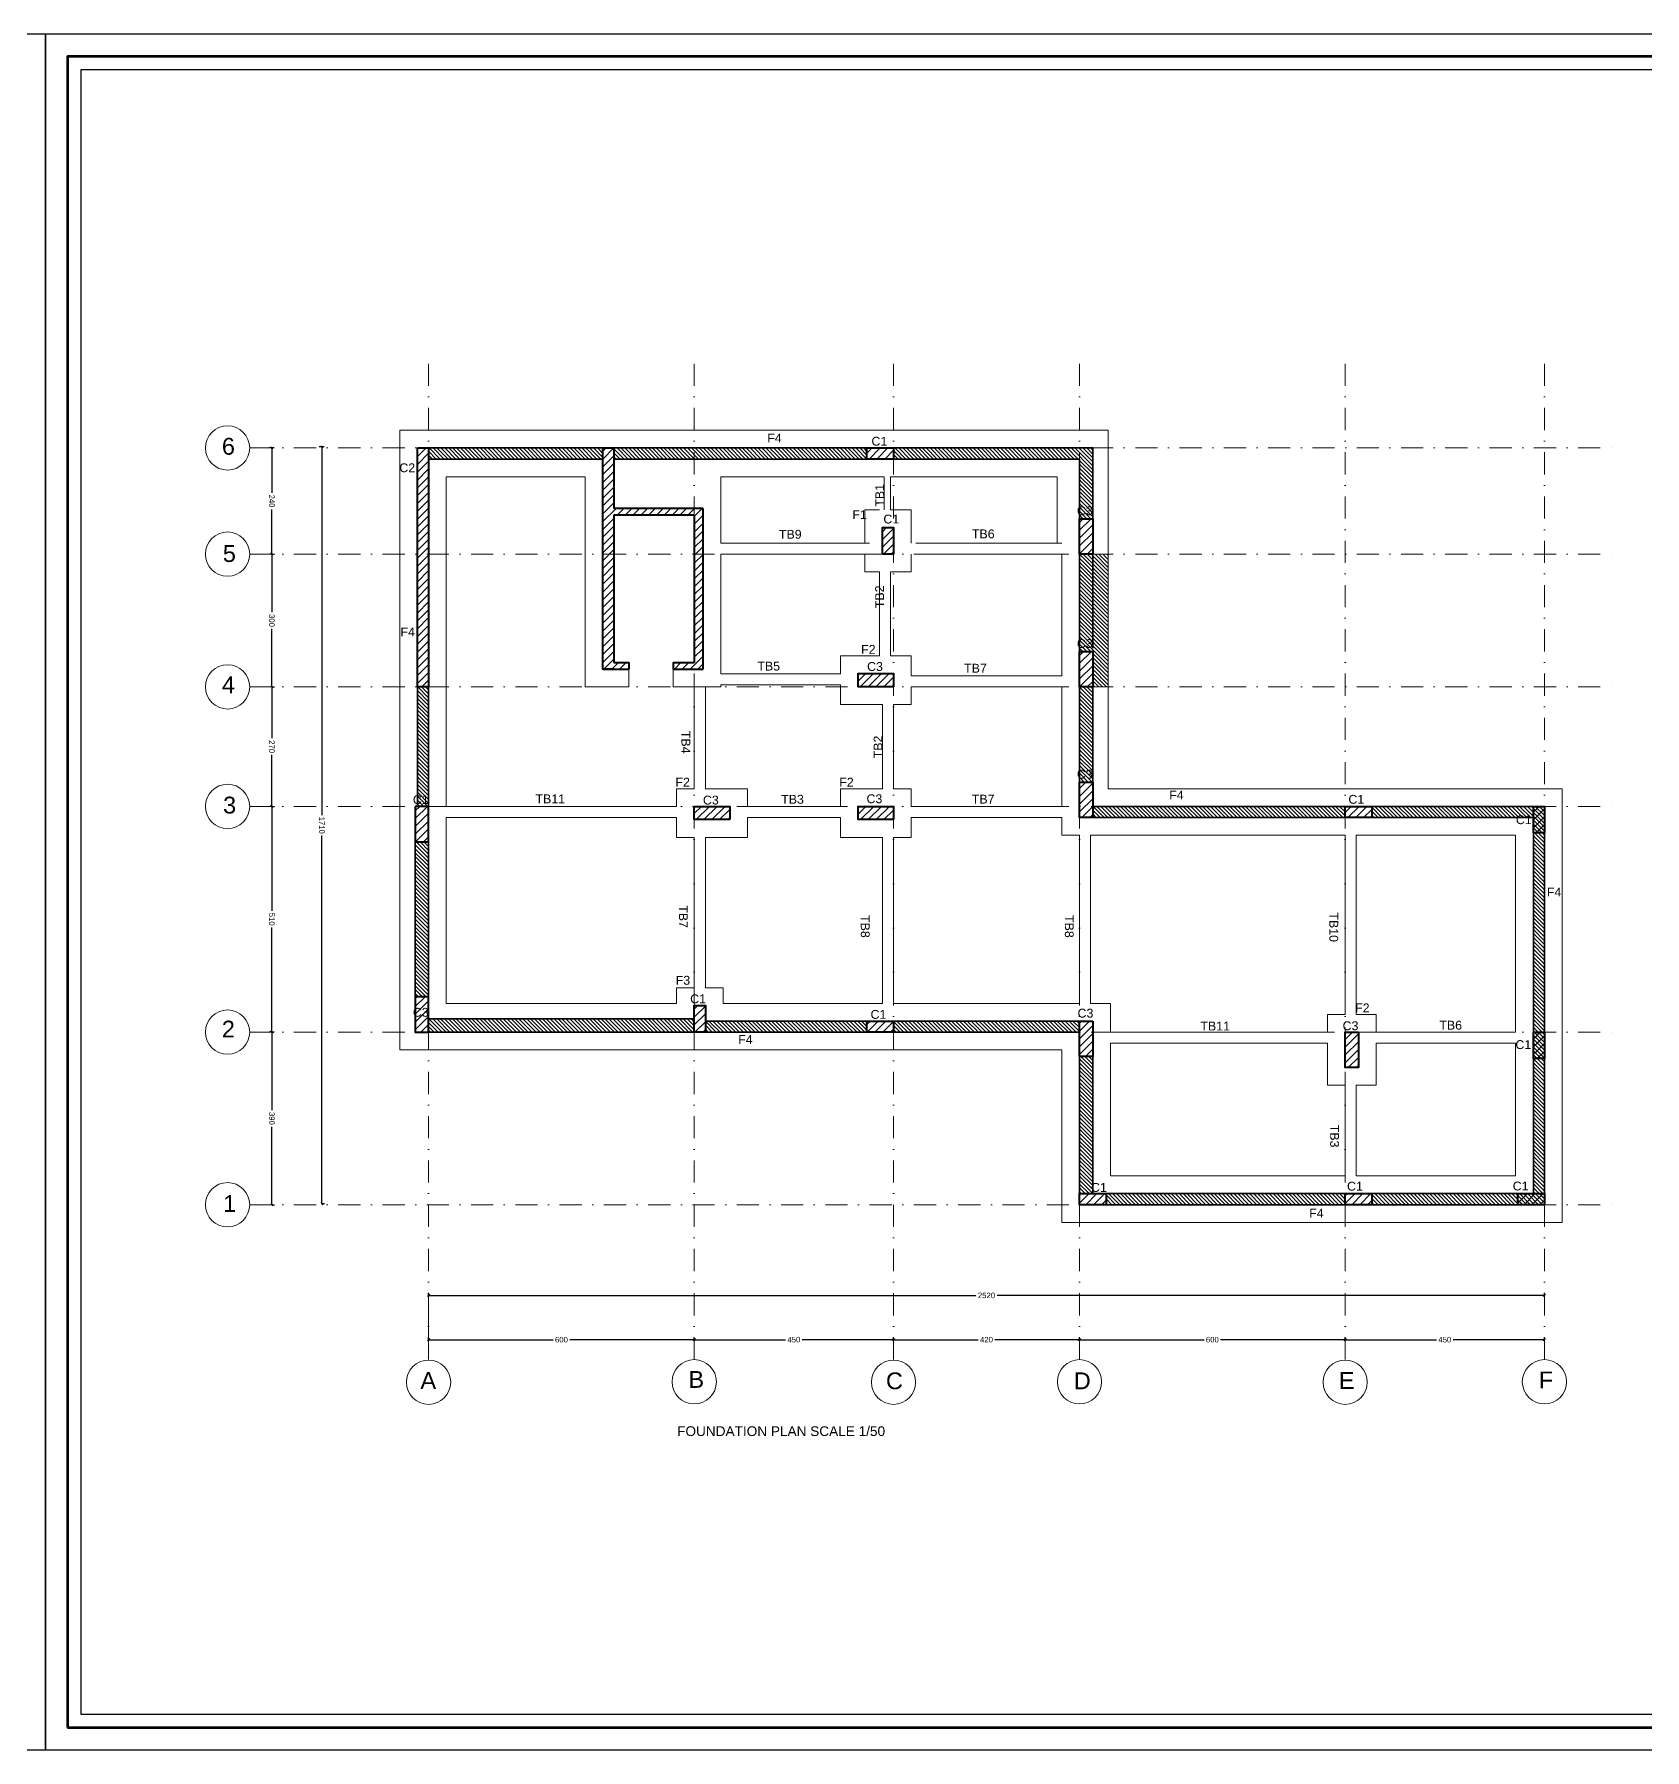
# Model space of a CAD drawing. Header units: inches. Extents: x -580639 to 179052, y 0 to 152898.
# Drawn here: x -470888 to -434520, y 113030 to 151788 of the extents above; entities that cross this region are included whole.
import ezdxf

# ---------------------------------------------------------------- set-up
doc = ezdxf.new("R2010")
doc.units = ezdxf.units.IN
doc.header["$LTSCALE"] = 500
doc.header["$MEASUREMENT"] = 0
doc.linetypes.add('DASHDOTX2', pattern=[2, 1, -0.5, 0, -0.5])
for name, color, linetype, lineweight in [('A-0.2', 61, 'Continuous', 20), ('A-0.25', 42, 'Continuous', 25), ('A-ANNO-TEXS', 211, 'Continuous', 18), ('A-htch', 252, 'Continuous', 20), ('A-wall', 52, 'Continuous', 35), ('col', 4, 'Continuous', 40), ('DIM', 8, 'Continuous', 18), ('ground floor', 8, 'Continuous', 20)]:
    doc.layers.add(name, color=color, linetype=linetype, lineweight=lineweight)
doc.styles.add('100', font='arial.ttf', dxfattribs={"height": 200})
doc.styles.add('50', font='arial.ttf', dxfattribs={"height": 125})
doc.dimstyles.new('DIM', dxfattribs={"dimscale": 50, "dimtxt": 125, "dimasz": 1, "dimexe": 1.2, "dimexo": 1, "dimgap": 1, "dimtad": 0, "dimtoh": 1, "dimdec": 0, "dimlfac": 0.1, "dimrnd": 1, "dimdsep": 46, "dimtxsty": '50', "dimblk": 'OBLIQUE', "dimcen": 0.09, "dimclrt": 8, "dimadec": 0, "dimazin": 0, "dimtfac": 1, "dimtdec": 0, "dimtix": 1, "dimtofl": 0, "dimtmove": 2, "dimatfit": 2, "dimfxl": 1, "dimfxlon": 1, "dimtzin": 0, "dimarcsym": 0})
pattern_1 = [(45, (0, -6281.16), (-88.388348, 88.388348), [])]

# ---------------------------------------------------------------- blocks, each defined once
blk = doc.blocks.new('_Oblique')
at = {"color": 0, "linetype": 'ByBlock', "lineweight": -2}
blk.add_line((-0.5, -0.5), (0.5, 0.5), dxfattribs=at)
blk = doc.blocks.new('*D1068')
at = {"layer": 'Defpoints', "color": 0, "transparency": 16777216}
for p in [(-465525, 129244), (-464574, 129244), (-465525, 125344)]:
    blk.add_point(p, dxfattribs=at)
at = {"layer": 'ground floor', "color": 0, "lineweight": -2, "transparency": 16777216}
for p, q in [((-465475, 129244), (-465585, 129244)), ((-465525, 129244), (-465525, 127482)), ((-465525, 125344), (-465525, 127106)), ((-465525, 125344), (-465465, 125344))]:
    blk.add_line(p, q, dxfattribs=at)
at = {"layer": 'ground floor', "color": 0, "lineweight": -2, "transparency": 16777216, "xscale": 50, "yscale": 50, "zscale": 50}
for p, rotation in [((-465525, 129244), 90), ((-465525, 125344), 270)]:
    blk.add_blockref('_Oblique', p, dxfattribs=dict(at, rotation=rotation))
at = {"layer": 'ground floor', "color": 8, "transparency": 16777216, "insert": (-465525, 127294), "char_height": 125, "attachment_point": 5, "rotation": 270, "style": '50'}
blk.add_mtext('390', dxfattribs=at)
blk = doc.blocks.new('*D1069')
at = {"layer": 'Defpoints', "color": 0, "transparency": 16777216}
for p in [(-465525, 134344), (-465525, 134344), (-465525, 129244)]:
    blk.add_point(p, dxfattribs=at)
at = {"layer": 'ground floor', "color": 0, "lineweight": -2, "transparency": 16777216}
for p, q in [((-465525, 134344), (-465465, 134344)), ((-465525, 134344), (-465525, 131982)), ((-465525, 129244), (-465525, 131606)), ((-465525, 129244), (-465585, 129244))]:
    blk.add_line(p, q, dxfattribs=at)
at = {"layer": 'ground floor', "color": 0, "lineweight": -2, "transparency": 16777216, "xscale": 50, "yscale": 50, "zscale": 50}
for p, rotation in [((-465525, 134344), 90), ((-465525, 129244), 270)]:
    blk.add_blockref('_Oblique', p, dxfattribs=dict(at, rotation=rotation))
at = {"layer": 'ground floor', "color": 8, "transparency": 16777216, "insert": (-465525, 131794), "char_height": 125, "attachment_point": 5, "rotation": 270, "style": '50'}
blk.add_mtext('510', dxfattribs=at)
blk = doc.blocks.new('*D1070')
at = {"layer": 'Defpoints', "color": 0, "transparency": 16777216}
for p in [(-465525, 137044), (-465525, 137044), (-465525, 134344)]:
    blk.add_point(p, dxfattribs=at)
at = {"layer": 'ground floor', "color": 0, "lineweight": -2, "transparency": 16777216}
for p, q in [((-465525, 137044), (-465465, 137044)), ((-465525, 137044), (-465525, 135883)), ((-465525, 134344), (-465525, 135505)), ((-465525, 134344), (-465465, 134344))]:
    blk.add_line(p, q, dxfattribs=at)
at = {"layer": 'ground floor', "color": 0, "lineweight": -2, "transparency": 16777216, "xscale": 50, "yscale": 50, "zscale": 50}
for p, rotation in [((-465525, 137044), 90), ((-465525, 134344), 270)]:
    blk.add_blockref('_Oblique', p, dxfattribs=dict(at, rotation=rotation))
at = {"layer": 'ground floor', "color": 8, "transparency": 16777216, "insert": (-465525, 135694), "char_height": 125, "attachment_point": 5, "rotation": 270, "style": '50'}
blk.add_mtext('270', dxfattribs=at)
blk = doc.blocks.new('*D1071')
at = {"layer": 'Defpoints', "color": 0, "transparency": 16777216}
for p in [(-465525, 140044), (-465525, 140044), (-465525, 137044)]:
    blk.add_point(p, dxfattribs=at)
at = {"layer": 'ground floor', "color": 0, "lineweight": -2, "transparency": 16777216}
for p, q in [((-465525, 140044), (-465465, 140044)), ((-465525, 140044), (-465525, 138732)), ((-465525, 137044), (-465525, 138356)), ((-465525, 137044), (-465465, 137044))]:
    blk.add_line(p, q, dxfattribs=at)
at = {"layer": 'ground floor', "color": 0, "lineweight": -2, "transparency": 16777216, "xscale": 50, "yscale": 50, "zscale": 50}
for p, rotation in [((-465525, 140044), 90), ((-465525, 137044), 270)]:
    blk.add_blockref('_Oblique', p, dxfattribs=dict(at, rotation=rotation))
at = {"layer": 'ground floor', "color": 8, "transparency": 16777216, "insert": (-465525, 138544), "char_height": 125, "attachment_point": 5, "rotation": 270, "style": '50'}
blk.add_mtext('300', dxfattribs=at)
blk = doc.blocks.new('*D1072')
at = {"layer": 'Defpoints', "color": 0, "transparency": 16777216}
for p in [(-465525, 142442), (-464582, 142442), (-465525, 140044)]:
    blk.add_point(p, dxfattribs=at)
at = {"layer": 'ground floor', "color": 0, "lineweight": -2, "transparency": 16777216}
for p, q in [((-465475, 142442), (-465585, 142442)), ((-465525, 142442), (-465525, 141432)), ((-465525, 140044), (-465525, 141054)), ((-465525, 140044), (-465465, 140044))]:
    blk.add_line(p, q, dxfattribs=at)
at = {"layer": 'ground floor', "color": 0, "lineweight": -2, "transparency": 16777216, "xscale": 50, "yscale": 50, "zscale": 50}
for p, rotation in [((-465525, 142442), 90), ((-465525, 140044), 270)]:
    blk.add_blockref('_Oblique', p, dxfattribs=dict(at, rotation=rotation))
at = {"layer": 'ground floor', "color": 8, "transparency": 16777216, "insert": (-465525, 141243), "char_height": 125, "attachment_point": 5, "rotation": 270, "style": '50'}
blk.add_mtext('240', dxfattribs=at)
blk = doc.blocks.new('*D1073')
at = {"layer": 'Defpoints', "color": 0, "transparency": 16777216}
for p in [(-464395, 142467), (-463888, 142467), (-464395, 125369)]:
    blk.add_point(p, dxfattribs=at)
at = {"layer": 'ground floor', "color": 0, "lineweight": -2, "transparency": 16777216}
for p, q in [((-464345, 142467), (-464455, 142467)), ((-464395, 142467), (-464395, 134148)), ((-464395, 125369), (-464395, 133687)), ((-464395, 125369), (-464335, 125369))]:
    blk.add_line(p, q, dxfattribs=at)
at = {"layer": 'ground floor', "color": 0, "lineweight": -2, "transparency": 16777216, "xscale": 50, "yscale": 50, "zscale": 50}
for p, rotation in [((-464395, 142467), 90), ((-464395, 125369), 270)]:
    blk.add_blockref('_Oblique', p, dxfattribs=dict(at, rotation=rotation))
at = {"layer": 'ground floor', "color": 8, "transparency": 16777216, "insert": (-464395, 133918), "char_height": 125, "attachment_point": 5, "rotation": 270, "style": '50'}
blk.add_mtext('1710', dxfattribs=at)
blk = doc.blocks.new('*D1077')
at = {"layer": 'Defpoints', "color": 0, "transparency": 16777216}
for p in [(-461984, 122294), (-455984, 122294), (-455984, 122294)]:
    blk.add_point(p, dxfattribs=at)
at = {"layer": 'DIM', "color": 0, "lineweight": -2, "transparency": 16777216}
for p, q in [((-461984, 122294), (-461984, 122354)), ((-461984, 122294), (-459172, 122294)), ((-455984, 122294), (-458796, 122294)), ((-455984, 122294), (-455984, 122354))]:
    blk.add_line(p, q, dxfattribs=at)
at = {"layer": 'DIM', "color": 0, "lineweight": -2, "transparency": 16777216, "xscale": 50, "yscale": 50, "zscale": 50, "rotation": 180}
blk.add_blockref('_Oblique', (-461984, 122294), dxfattribs=at)
at = {"layer": 'DIM', "color": 0, "lineweight": -2, "transparency": 16777216, "xscale": 50, "yscale": 50, "zscale": 50}
blk.add_blockref('_Oblique', (-455984, 122294), dxfattribs=at)
at = {"layer": 'DIM', "color": 8, "transparency": 16777216, "insert": (-458984, 122294), "char_height": 125, "attachment_point": 5, "style": '50'}
blk.add_mtext('600', dxfattribs=at)
blk = doc.blocks.new('*D1078')
at = {"layer": 'Defpoints', "color": 0, "transparency": 16777216}
for p in [(-455984, 122294), (-451484, 122294), (-451484, 122294)]:
    blk.add_point(p, dxfattribs=at)
at = {"layer": 'DIM', "color": 0, "lineweight": -2, "transparency": 16777216}
for p, q in [((-455984, 122294), (-455984, 122354)), ((-455984, 122294), (-453924, 122294)), ((-451484, 122294), (-453544, 122294)), ((-451484, 122294), (-451484, 122354))]:
    blk.add_line(p, q, dxfattribs=at)
at = {"layer": 'DIM', "color": 0, "lineweight": -2, "transparency": 16777216, "xscale": 50, "yscale": 50, "zscale": 50, "rotation": 180}
blk.add_blockref('_Oblique', (-455984, 122294), dxfattribs=at)
at = {"layer": 'DIM', "color": 0, "lineweight": -2, "transparency": 16777216, "xscale": 50, "yscale": 50, "zscale": 50}
blk.add_blockref('_Oblique', (-451484, 122294), dxfattribs=at)
at = {"layer": 'DIM', "color": 8, "transparency": 16777216, "insert": (-453734, 122294), "char_height": 125, "attachment_point": 5, "style": '50'}
blk.add_mtext('450', dxfattribs=at)
blk = doc.blocks.new('*D1079')
at = {"layer": 'Defpoints', "color": 0, "transparency": 16777216}
for p in [(-451484, 122294), (-447284, 122294), (-447284, 122294)]:
    blk.add_point(p, dxfattribs=at)
at = {"layer": 'DIM', "color": 0, "lineweight": -2, "transparency": 16777216}
for p, q in [((-451484, 122294), (-451484, 122354)), ((-451484, 122294), (-449574, 122294)), ((-447284, 122294), (-449194, 122294)), ((-447284, 122294), (-447284, 122354))]:
    blk.add_line(p, q, dxfattribs=at)
at = {"layer": 'DIM', "color": 0, "lineweight": -2, "transparency": 16777216, "xscale": 50, "yscale": 50, "zscale": 50, "rotation": 180}
blk.add_blockref('_Oblique', (-451484, 122294), dxfattribs=at)
at = {"layer": 'DIM', "color": 0, "lineweight": -2, "transparency": 16777216, "xscale": 50, "yscale": 50, "zscale": 50}
blk.add_blockref('_Oblique', (-447284, 122294), dxfattribs=at)
at = {"layer": 'DIM', "color": 8, "transparency": 16777216, "insert": (-449384, 122294), "char_height": 125, "attachment_point": 5, "style": '50'}
blk.add_mtext('420', dxfattribs=at)
blk = doc.blocks.new('*D1080')
at = {"layer": 'Defpoints', "color": 0, "transparency": 16777216}
for p in [(-447284, 122294), (-441284, 122294), (-441284, 122294)]:
    blk.add_point(p, dxfattribs=at)
at = {"layer": 'DIM', "color": 0, "lineweight": -2, "transparency": 16777216}
for p, q in [((-447284, 122294), (-447284, 122354)), ((-447284, 122294), (-444472, 122294)), ((-441284, 122294), (-444096, 122294)), ((-441284, 122294), (-441284, 122354))]:
    blk.add_line(p, q, dxfattribs=at)
at = {"layer": 'DIM', "color": 0, "lineweight": -2, "transparency": 16777216, "xscale": 50, "yscale": 50, "zscale": 50, "rotation": 180}
blk.add_blockref('_Oblique', (-447284, 122294), dxfattribs=at)
at = {"layer": 'DIM', "color": 0, "lineweight": -2, "transparency": 16777216, "xscale": 50, "yscale": 50, "zscale": 50}
blk.add_blockref('_Oblique', (-441284, 122294), dxfattribs=at)
at = {"layer": 'DIM', "color": 8, "transparency": 16777216, "insert": (-444284, 122294), "char_height": 125, "attachment_point": 5, "style": '50'}
blk.add_mtext('600', dxfattribs=at)
blk = doc.blocks.new('*D1081')
at = {"layer": 'Defpoints', "color": 0, "transparency": 16777216}
for p in [(-441284, 122294), (-436784, 122294), (-436784, 122294)]:
    blk.add_point(p, dxfattribs=at)
at = {"layer": 'DIM', "color": 0, "lineweight": -2, "transparency": 16777216}
for p, q in [((-441284, 122294), (-441284, 122354)), ((-441284, 122294), (-439224, 122294)), ((-436784, 122294), (-438844, 122294)), ((-436784, 122294), (-436784, 122354))]:
    blk.add_line(p, q, dxfattribs=at)
at = {"layer": 'DIM', "color": 0, "lineweight": -2, "transparency": 16777216, "xscale": 50, "yscale": 50, "zscale": 50, "rotation": 180}
blk.add_blockref('_Oblique', (-441284, 122294), dxfattribs=at)
at = {"layer": 'DIM', "color": 0, "lineweight": -2, "transparency": 16777216, "xscale": 50, "yscale": 50, "zscale": 50}
blk.add_blockref('_Oblique', (-436784, 122294), dxfattribs=at)
at = {"layer": 'DIM', "color": 8, "transparency": 16777216, "insert": (-439034, 122294), "char_height": 125, "attachment_point": 5, "style": '50'}
blk.add_mtext('450', dxfattribs=at)
blk = doc.blocks.new('*D1082')
at = {"layer": 'Defpoints', "color": 0, "transparency": 16777216}
for p in [(-461984, 123294), (-436784, 123294), (-436784, 123294)]:
    blk.add_point(p, dxfattribs=at)
at = {"layer": 'DIM', "color": 0, "lineweight": -2, "transparency": 16777216}
for p, q in [((-461984, 123294), (-461984, 123354)), ((-461984, 123294), (-449622, 123294)), ((-436784, 123294), (-449147, 123294)), ((-436784, 123294), (-436784, 123354))]:
    blk.add_line(p, q, dxfattribs=at)
at = {"layer": 'DIM', "color": 0, "lineweight": -2, "transparency": 16777216, "xscale": 50, "yscale": 50, "zscale": 50, "rotation": 180}
blk.add_blockref('_Oblique', (-461984, 123294), dxfattribs=at)
at = {"layer": 'DIM', "color": 0, "lineweight": -2, "transparency": 16777216, "xscale": 50, "yscale": 50, "zscale": 50}
blk.add_blockref('_Oblique', (-436784, 123294), dxfattribs=at)
at = {"layer": 'DIM', "color": 8, "transparency": 16777216, "insert": (-449384, 123294), "char_height": 125, "attachment_point": 5, "style": '50'}
blk.add_mtext('2520', dxfattribs=at)

msp = doc.modelspace()

# ---------------------------------------------------------------- hatches: boundary and pattern name
at = {"layer": 'A-htch'}
h = msp.add_hatch(dxfattribs=at)
h.set_pattern_fill('ANSI31', color=256, scale=500, angle=90)
h.set_pattern_definition([(135, (0, -6281.16), (-44.194174, -44.194174), [])])
h.paths.add_polyline_path([(-458047.027, 142441.757), (-461984.105, 142441.757), (-461984.105, 142191.757), (-458047.027, 142191.757)])
h.paths.add_polyline_path([(-455984.105, 142441.757), (-457797.027, 142441.757), (-457797.027, 142191.757), (-455984.105, 142191.757)])
h.paths.add_polyline_path([(-452084.105, 142441.757), (-455984.105, 142441.757), (-455984.105, 142191.757), (-452084.105, 142191.757)])
h.paths.add_polyline_path([(-447284.105, 142441.753), (-451484.105, 142441.757), (-451484.105, 142191.757), (-447284.105, 142191.753)])
h.paths.add_polyline_path([(-446984.105, 142441.753), (-447284.105, 142441.753), (-447284.105, 142191.753), (-447284.104, 142191.753), (-447284.105, 140843.757), (-446984.105, 140843.757)])
h.paths.add_polyline_path([(-447284.105, 140043.757), (-447284.105, 137843.757), (-446984.105, 137843.757), (-446984.105, 137043.757), (-446634.105, 137043.757), (-446634.105, 140043.757)])
h.paths.add_polyline_path([(-446984.105, 137043.757), (-447284.105, 137043.757), (-447284.105, 134893.757), (-446984.105, 134893.757)])
h.paths.add_polyline_path([(-461984.105, 137043.757), (-462234.105, 137043.757), (-462234.105, 134343.757), (-461984.105, 134343.757)])
h.paths.add_polyline_path([(-461984.105, 133543.757), (-462284.105, 133543.757), (-462284.105, 130043.757), (-461984.105, 130043.757)])
h.paths.add_polyline_path([(-455984.105, 129543.757), (-461984.105, 129543.757), (-461984.105, 129243.757), (-455984.105, 129243.757)])
h.paths.add_polyline_path([(-452084.105, 129493.757), (-455734.105, 129493.757), (-455734.105, 129243.757), (-452084.105, 129243.757)])
h.paths.add_polyline_path([(-447284.105, 129493.757), (-451484.105, 129493.757), (-451484.105, 129243.757), (-447284.105, 129243.757)])
h.paths.add_polyline_path([(-446984.105, 128693.757), (-447284.105, 128693.757), (-447284.105, 125593.757), (-446984.105, 125593.757)])
h.paths.add_polyline_path([(-441284.105, 134343.757), (-446984.105, 134343.757), (-446984.105, 134093.757), (-441284.105, 134093.757)])
h.paths.add_polyline_path([(-441284.105, 125593.757), (-446684.105, 125593.757), (-446684.105, 125343.757), (-441284.105, 125343.757)])
h.paths.add_polyline_path([(-447380.667, 140809.289), (-446923.504, 140809.289), (-446923.504, 141221.431), (-447380.667, 141221.431)], flags=9)
h.paths.add_polyline_path([(-447380.667, 137809.289), (-446923.504, 137809.289), (-446923.504, 138221.431), (-447380.667, 138221.431)], flags=9)
h.paths.add_polyline_path([(-447380.667, 134859.289), (-446923.504, 134859.289), (-446923.504, 135271.431), (-447380.667, 135271.431)], flags=9)
h.paths.add_polyline_path([(-462338.513, 134283.101), (-461881.351, 134283.101), (-461881.351, 134695.243), (-462338.513, 134695.243)], flags=9)
h.paths.add_polyline_path([(-441094.404, 129581.234), (-440668.347, 129581.234), (-440668.347, 129993.376), (-441094.404, 129993.376)], flags=24)
h.paths.add_polyline_path([(-436800.977, 132198.625), (-436374.92, 132198.625), (-436374.92, 132610.767), (-436800.977, 132610.767)], flags=9)
h.paths.add_polyline_path([(-437426.769, 133830.321), (-436969.606, 133830.321), (-436969.606, 134242.462), (-437426.769, 134242.462)], flags=24)
h.paths.add_polyline_path([(-441379.097, 129174.251), (-440921.935, 129174.251), (-440921.935, 129586.393), (-441379.097, 129586.393)], flags=9)
h.paths.add_polyline_path([(-439194.007, 129189.903), (-438581.592, 129189.903), (-438581.592, 129602.045), (-439194.007, 129602.045)], flags=9)
h.paths.add_polyline_path([(-441240.404, 125548.826), (-440783.241, 125548.826), (-440783.241, 125960.968), (-441240.404, 125960.968)], flags=25)
h.paths.add_polyline_path([(-437498.988, 125553.374), (-437041.826, 125553.374), (-437041.826, 125965.516), (-437498.988, 125965.516)], flags=24)
h.paths.add_polyline_path([(-437438.552, 128748.519), (-436981.39, 128748.519), (-436981.39, 129160.661), (-437438.552, 129160.661)], flags=24)
h.paths.add_polyline_path([(-441284.105, 125593.757), (-437034.105, 125593.757), (-437034.105, 134093.757), (-441284.105, 134093.757)], flags=0)
h.paths.add_polyline_path([(-436784.105, 125343.757), (-436784.105, 129243.757), (-437034.105, 129243.757), (-437034.105, 125593.757), (-440684.105, 125593.757), (-440684.105, 125343.757)])
h.paths.add_polyline_path([(-436784.105, 129243.757), (-436784.105, 134343.757), (-440684.105, 134343.757), (-440684.105, 134093.757), (-437034.105, 134093.757), (-437034.105, 129243.757)])
at = {"layer": 'DIM', "transparency": 33554503}
h = msp.add_hatch(dxfattribs=at)
h.set_pattern_fill('ANSI31', color=256, scale=1000)
h.set_pattern_definition(pattern_1)
h.paths.add_polyline_path([(-461984.105, 140043.757), (-462234.105, 140043.757), (-462234.105, 137043.757), (-461984.105, 137043.757)])
h.paths.add_polyline_path([(-461984.105, 142441.757), (-462234.105, 142441.757), (-462234.105, 140043.757), (-461984.105, 140043.757)])
h.paths.add_polyline_path([(-461984.105, 134343.757), (-462284.105, 134343.757), (-462284.105, 133543.757), (-461984.105, 133543.757)])
h.paths.add_polyline_path([(-457797.027, 140043.757), (-458047.027, 140043.757), (-458047.027, 137441.757), (-457797.027, 137441.757), (-457459.576, 137441.757), (-457459.576, 137591.757), (-457797.027, 137591.757)])
h.paths.add_polyline_path([(-457797.027, 142441.757), (-458047.027, 142441.757), (-458047.027, 140043.757), (-457797.027, 140043.757), (-457797.027, 140926.514), (-455984.105, 140926.514), (-455984.105, 141076.514), (-457797.027, 141076.514)])
h.paths.add_polyline_path([(-455784.105, 141076.514), (-455984.105, 141076.514), (-455984.105, 140926.514), (-455984.105, 140043.757), (-455784.105, 140043.757)])
h.paths.add_polyline_path([(-455784.105, 140043.757), (-455984.105, 140043.757), (-455984.105, 137441.757), (-455784.105, 137441.757)])
h.paths.add_polyline_path([(-455984.105, 137591.757), (-456459.576, 137591.757), (-456459.576, 137441.757), (-455984.105, 137441.757)])
h.paths.add_polyline_path([(-455184.105, 134343.757), (-455984.105, 134343.757), (-455984.105, 134043.757), (-455184.105, 134043.757)])
h.paths.add_polyline_path([(-451484.105, 134343.757), (-452284.105, 134343.757), (-452284.105, 134043.757), (-451484.105, 134043.757)])
h.paths.add_polyline_path([(-451484.105, 137343.757), (-452284.105, 137343.757), (-452284.105, 137043.757), (-451484.105, 137043.757)])
h.paths.add_polyline_path([(-451484.105, 140643.757), (-451734.105, 140643.757), (-451734.105, 140043.757), (-451484.105, 140043.757)])
h.paths.add_polyline_path([(-451484.105, 142441.757), (-452084.105, 142441.757), (-452084.105, 142191.757), (-451484.105, 142191.757)])
h = msp.add_hatch(dxfattribs=at)
h.set_pattern_fill('ANSI31', color=256, scale=1000)
h.set_pattern_definition(pattern_1)
h.paths.add_polyline_path([(-446984.105, 140843.757), (-447284.105, 140843.757), (-447284.105, 140043.757), (-446984.105, 140043.757)])
h.paths.add_polyline_path([(-446984.105, 137843.757), (-447284.105, 137843.757), (-447284.105, 137043.757), (-446984.105, 137043.757)])
h.paths.add_polyline_path([(-446984.105, 134343.757), (-447284.105, 134343.757), (-447284.105, 134093.757), (-446984.105, 134093.757)])
h.paths.add_polyline_path([(-446984.105, 134893.757), (-447284.105, 134893.757), (-447284.105, 134343.757), (-446984.105, 134343.757)])
h.paths.add_polyline_path([(-440684.105, 134343.757), (-441284.105, 134343.757), (-441284.105, 134093.757), (-440684.105, 134093.757)])
h.paths.add_polyline_path([(-461984.105, 130043.757), (-462284.105, 130043.757), (-462284.105, 129243.757), (-461984.105, 129243.757)])
h.paths.add_polyline_path([(-455734.105, 129843.757), (-455984.105, 129843.757), (-455984.105, 129243.757), (-455734.105, 129243.757)])
h.paths.add_polyline_path([(-451484.105, 129493.757), (-452084.105, 129493.757), (-452084.105, 129243.757), (-451484.105, 129243.757)])
h.paths.add_polyline_path([(-462377.271, 129478.017), (-461920.108, 129478.017), (-461920.108, 129890.159), (-462377.271, 129890.159)], flags=9)
h = msp.add_hatch(dxfattribs=at)
h.set_pattern_fill('ANSI31', color=256, scale=1000)
h.set_pattern_definition(pattern_1)
h.paths.add_polyline_path([(-446984.105, 129493.757), (-447284.105, 129493.757), (-447284.105, 129243.757), (-446984.105, 129243.757)])
h.paths.add_polyline_path([(-446984.105, 129243.757), (-447284.105, 129243.757), (-447284.105, 128693.757), (-446984.105, 128693.757)])
h.paths.add_polyline_path([(-446684.105, 125593.757), (-447284.105, 125593.757), (-447284.105, 125343.757), (-446684.105, 125343.757)])
h.paths.add_polyline_path([(-440684.105, 125593.757), (-441284.105, 125593.757), (-441284.105, 125343.757), (-440684.105, 125343.757)])
h.paths.add_polyline_path([(-436784.105, 125593.757), (-437384.105, 125593.757), (-437384.105, 125343.757), (-436784.105, 125343.757)])
h.paths.add_polyline_path([(-436784.105, 129243.757), (-437034.105, 129243.757), (-437034.105, 128643.757), (-436784.105, 128643.757)])
h.paths.add_polyline_path([(-440984.105, 129243.757), (-441284.105, 129243.757), (-441284.105, 128443.757), (-440984.105, 128443.757)])
h.paths.add_polyline_path([(-436784.105, 134343.757), (-437034.105, 134343.757), (-437034.105, 133743.757), (-436784.105, 133743.757)])

# ---------------------------------------------------------------- linework, layer by layer
for points in [[(-525638.711, 113030.352), (-470638.494, 113030.352), (-470638.494, 151788.469), (-525638.711, 151788.469)], [(-470638.494, 113030.352), (-415638.276, 113030.352), (-415638.276, 151788.469), (-470638.494, 151788.469)]]:
    msp.add_lwpolyline(points, close=True)
at = {"layer": 'A-0.2'}
for p, q in [((-462634.105, 140043.757), (-462634.105, 142841.757)), ((-452030.299, 140293.757), (-455384.105, 140293.757)), ((-452030.299, 140043.757), (-455384.105, 140043.757)), ((-447684.105, 140293.757), (-450980.299, 140293.757)), ((-447684.105, 140043.757), (-450980.299, 140043.757)), ((-457459.576, 137441.757), (-457459.576, 137041.757)), ((-456459.576, 137441.757), (-456459.576, 137041.757)), ((-452684.105, 137341.56), (-455384.105, 137341.56)), ((-447684.105, 137293.757), (-451084.105, 137293.757)), ((-456459.576, 137041.757), (-455984.105, 137041.757)), ((-456459.576, 137041.757), (-455984.105, 137041.757)), ((-455984.105, 134743.757), (-455984.105, 137041.757)), ((-455734.105, 134743.757), (-455734.105, 137041.757)), ((-452684.105, 137091.56), (-455384.105, 137091.56)), ((-447684.105, 137043.757), (-451084.105, 137043.757)), ((-447684.105, 137043.757), (-447684.105, 134343.757)), ((-451734.105, 134743.757), (-451734.105, 136643.757)), ((-451484.105, 134743.757), (-451484.105, 136643.757)), ((-456384.105, 134343.757), (-461584.105, 134343.757)), ((-452684.105, 134343.757), (-454784.105, 134343.757)), ((-447684.105, 134343.757), (-451084.105, 134343.757)), ((-456384.105, 134093.757), (-461584.105, 134093.757)), ((-452684.105, 134093.757), (-454784.105, 134093.757)), ((-447684.105, 134093.757), (-451084.105, 134093.757)), ((-447684.105, 134093.757), (-447684.105, 133693.757)), ((-455984.105, 130243.757), (-455984.105, 133643.757)), ((-455734.105, 130243.757), (-455734.105, 133643.757)), ((-451734.105, 129893.757), (-451734.105, 133643.757)), ((-451484.105, 129893.757), (-451484.105, 133643.757)), ((-447284.105, 133693.757), (-447684.105, 133693.757)), ((-447284.105, 133693.757), (-447284.105, 129893.757)), ((-447034.105, 133693.757), (-447034.105, 129893.757)), ((-441284.105, 133693.757), (-447034.105, 133693.757)), ((-441284.105, 129643.757), (-441284.105, 133693.757)), ((-446584.105, 129243.757), (-441684.105, 129243.757)), ((-437434.105, 129243.757), (-440584.105, 129243.757)), ((-446584.105, 128993.757), (-441684.105, 128993.757)), ((-437434.105, 128993.757), (-440584.105, 128993.757)), ((-441284.105, 125993.757), (-441284.105, 128043.757)), ((-441034.105, 125993.757), (-441034.105, 128043.757))]:
    msp.add_line(p, q, dxfattribs=at)
for points in [[(-462634.105, 142841.757), (-446634.105, 142841.757), (-446634.105, 134743.757), (-436384.105, 134743.757), (-436384.105, 125993.757)], [(-458447.027, 141791.757), (-461584.105, 141791.757)], [(-461584.105, 141791.757), (-461584.105, 134343.757)], [(-457459.576, 137041.757), (-458447.027, 137041.757), (-458447.027, 141791.757)], [(-451698.137, 141043.757), (-451698.137, 141791.757), (-455384.105, 141791.757)], [(-455384.105, 141791.757), (-455384.105, 140293.757)], [(-447787.911, 140293.757), (-447787.911, 141791.757), (-451550.874, 141791.757), (-451550.874, 141043.757), (-451084.105, 141043.757), (-451084.105, 140293.757)], [(-452134.105, 140293.757), (-452134.105, 141043.757), (-451801.944, 141043.757)], [(-447684.105, 128843.757), (-462634.105, 128843.757), (-462634.105, 140043.757)], [(-455384.105, 140043.757), (-455384.105, 137341.56)], [(-452684.105, 137341.56), (-452684.105, 137743.757), (-451801.944, 137743.757), (-451801.944, 139643.757), (-452134.105, 139643.757), (-452134.105, 140043.757)], [(-451084.105, 140043.757), (-451084.105, 139643.757), (-451550.874, 139643.757), (-451550.874, 137743.757), (-451084.105, 137743.757), (-451084.105, 137293.757)], [(-447684.105, 137293.757), (-447684.105, 140043.757)], [(-455384.105, 137401.38), (-455384.105, 137341.56)], [(-455984.105, 137041.757), (-456459.576, 137041.757)], [(-455384.105, 137091.56), (-455384.105, 137041.757), (-455734.105, 137041.757)], [(-451734.105, 136643.757), (-452684.105, 136643.757), (-452684.105, 137089.902)], [(-451084.105, 137043.757), (-451084.105, 136643.757), (-451484.105, 136643.757)], [(-456384.105, 134343.757), (-456384.105, 134743.757), (-455984.105, 134743.757)], [(-455734.105, 134743.757), (-454784.105, 134743.757), (-454784.105, 134343.757)], [(-452684.105, 134343.757), (-452684.105, 134743.757), (-451734.105, 134743.757)], [(-451484.105, 134743.757), (-451084.105, 134743.757), (-451084.105, 134343.757)], [(-461584.105, 134093.757), (-461584.105, 129893.757), (-456384.105, 129893.757)], [(-455984.105, 133643.757), (-456384.105, 133643.757), (-456384.105, 134093.757)], [(-454784.105, 134093.757), (-454784.105, 133643.757), (-455734.105, 133643.757)], [(-451734.105, 133643.757), (-452684.105, 133643.757), (-452684.105, 134093.757)], [(-451084.105, 134093.757), (-451084.105, 133643.757), (-451484.105, 133643.757)], [(-437434.105, 129243.757), (-437434.105, 133693.757), (-441034.105, 133693.757), (-441034.105, 129643.757)], [(-456384.105, 129893.757), (-456384.105, 130243.757), (-455984.105, 130243.757)], [(-455734.105, 130243.757), (-455334.105, 130243.757), (-455334.105, 129893.757)], [(-455334.105, 129893.757), (-451734.105, 129893.757)], [(-451484.105, 129893.757), (-447684.105, 129893.757)], [(-447684.105, 129893.757), (-447284.105, 129893.757)], [(-447034.105, 129893.757), (-446584.105, 129893.757), (-446584.105, 129243.757)], [(-441684.105, 129243.757), (-441684.105, 129643.757), (-441284.105, 129643.757)], [(-441034.105, 129643.757), (-440584.105, 129643.757), (-440584.105, 129243.757)], [(-447684.105, 125993.757), (-447684.105, 128843.757)], [(-446584.105, 128993.757), (-446584.105, 125993.757)], [(-441284.105, 128043.757), (-441684.105, 128043.757), (-441684.105, 128993.757)], [(-440584.105, 128993.757), (-440584.105, 128043.757), (-441034.105, 128043.757)], [(-437434.105, 125993.757), (-437434.105, 128993.757)], [(-436384.105, 125993.757), (-436384.105, 124943.757), (-447684.105, 124943.757), (-447684.105, 125993.757)], [(-446584.105, 125993.757), (-441284.105, 125993.757)], [(-441034.105, 125993.757), (-437434.105, 125993.757)]]:
    msp.add_lwpolyline(points, dxfattribs=at)
at = {"layer": 'A-0.25', "lineweight": 25}
msp.add_lwpolyline([(-422738.276, 113830.352), (-422738.276, 150988.469), (-469838.494, 150988.469), (-469838.494, 113830.352), (-422738.276, 113830.352)], dxfattribs=at)
at = {"layer": 'A-wall'}
for p, q in [((-458047.027, 142441.757), (-461984.105, 142441.757)), ((-452084.105, 142441.757), (-457797.027, 142441.757)), ((-446984.105, 142441.753), (-451484.105, 142441.757)), ((-446984.105, 140843.757), (-446984.105, 142441.753)), ((-458047.027, 142191.757), (-461984.105, 142191.757)), ((-452084.105, 142191.757), (-457797.027, 142191.757)), ((-452084.105, 142191.757), (-457797.027, 142191.757)), ((-447284.104, 142191.753), (-451484.105, 142191.757)), ((-447284.105, 140843.757), (-447284.104, 142191.753)), ((-447284.105, 140043.757), (-447284.105, 137843.757)), ((-446984.105, 140043.757), (-446986.192, 137914.95)), ((-462234.105, 134343.757), (-462234.105, 137043.757)), ((-461984.105, 134343.757), (-461984.105, 137043.757)), ((-447284.105, 134343.757), (-447284.105, 137043.757)), ((-446984.105, 134343.757), (-446984.105, 137043.757)), ((-441284.105, 134343.757), (-446984.105, 134343.757)), ((-437034.105, 134343.757), (-440684.105, 134343.757)), ((-441284.105, 134093.757), (-446984.105, 134093.757)), ((-437034.105, 134093.757), (-440684.105, 134093.757)), ((-437034.105, 133743.757), (-437034.105, 129243.757)), ((-436784.105, 129243.757), (-436784.105, 133743.757)), ((-462284.105, 130043.757), (-462284.105, 133543.757)), ((-461984.105, 130043.757), (-461984.105, 133543.757)), ((-455984.105, 129543.757), (-461984.105, 129543.757)), ((-452084.105, 129493.757), (-455734.105, 129493.757)), ((-451484.105, 129493.757), (-446984.105, 129493.757)), ((-446984.105, 129493.757), (-446984.105, 129243.757)), ((-455984.105, 129243.757), (-461984.105, 129243.757)), ((-452084.105, 129243.757), (-455734.105, 129243.757)), ((-452058.057, 129243.757), (-447284.105, 129243.757)), ((-447284.105, 128693.757), (-447284.105, 125593.757)), ((-446984.105, 128693.757), (-446984.105, 125593.757)), ((-437034.105, 128643.757), (-437034.105, 125593.757)), ((-436784.105, 128643.757), (-436784.105, 125593.757)), ((-446684.105, 125593.757), (-437384.105, 125593.757)), ((-437384.105, 125343.757), (-446684.105, 125343.757))]:
    msp.add_line(p, q, dxfattribs=at)
at = {"layer": 'A-wall', "color": 1, "lineweight": 70}
msp.add_lwpolyline([(-470138.494, 113530.352), (-416138.276, 113530.352), (-416138.276, 151288.469), (-470138.494, 151288.469)], close=True, dxfattribs=at)
at = {"layer": 'col'}
for p, q in [((-455784.105, 141076.514), (-457797.027, 141076.514)), ((-455984.105, 140926.514), (-457797.027, 140926.514)), ((-455984.105, 140926.514), (-455984.105, 137591.757)), ((-455784.105, 137441.757), (-455784.105, 141076.514)), ((-457797.027, 137591.757), (-457459.576, 137591.757)), ((-457459.576, 137591.757), (-457459.576, 137441.757)), ((-456459.576, 137591.757), (-455984.105, 137591.757)), ((-456459.576, 137591.757), (-456459.576, 137441.757)), ((-458047.027, 137441.757), (-457459.576, 137441.757)), ((-456459.576, 137441.757), (-455784.105, 137441.757))]:
    msp.add_line(p, q, dxfattribs=at)
for points in [[(-462234.105, 142441.757), (-461984.105, 142441.757), (-461984.105, 137043.757), (-462234.105, 137043.757)], [(-451484.105, 142191.757), (-452084.105, 142191.757), (-452084.105, 142441.757), (-451484.105, 142441.757)], [(-446984.105, 140843.757), (-446984.105, 140043.757), (-447284.105, 140043.757), (-447284.105, 140843.757)], [(-451734.105, 140043.757), (-451734.105, 140643.757), (-451484.105, 140643.757), (-451484.105, 140043.757)], [(-446984.105, 137843.757), (-446984.105, 137043.757), (-447284.105, 137043.757), (-447284.105, 137843.757)], [(-451484.105, 137043.757), (-452284.105, 137043.757), (-452284.105, 137343.757), (-451484.105, 137343.757)], [(-446984.105, 134893.757), (-446984.105, 134093.757), (-447284.105, 134093.757), (-447284.105, 134893.757)], [(-462284.105, 134343.757), (-462284.105, 133543.757), (-461984.105, 133543.757), (-461984.105, 134343.757)], [(-455184.105, 134043.757), (-455984.105, 134043.757), (-455984.105, 134343.757), (-455184.105, 134343.757)], [(-451484.105, 134043.757), (-452284.105, 134043.757), (-452284.105, 134343.757), (-451484.105, 134343.757)], [(-440684.105, 134093.757), (-441284.105, 134093.757), (-441284.105, 134343.757), (-440684.105, 134343.757)], [(-437034.105, 133743.757), (-437034.105, 134343.757), (-436784.105, 134343.757), (-436784.105, 133743.757)], [(-462284.105, 130043.757), (-462284.105, 129243.757), (-461984.105, 129243.757), (-461984.105, 130043.757)], [(-455984.105, 129243.757), (-455984.105, 129843.757), (-455734.105, 129843.757), (-455734.105, 129243.757)], [(-451484.105, 129243.757), (-452084.105, 129243.757), (-452084.105, 129493.757), (-451484.105, 129493.757)], [(-446984.105, 129493.757), (-446984.105, 128693.757), (-447284.105, 128693.757), (-447284.105, 129493.757)], [(-440984.105, 129243.757), (-440984.105, 128443.757), (-441284.105, 128443.757), (-441284.105, 129243.757)], [(-437034.105, 128643.757), (-437034.105, 129243.757), (-436784.105, 129243.757), (-436784.105, 128643.757)], [(-446684.105, 125343.757), (-447284.105, 125343.757), (-447284.105, 125593.757), (-446684.105, 125593.757)], [(-440684.105, 125343.757), (-441284.105, 125343.757), (-441284.105, 125593.757), (-440684.105, 125593.757)], [(-436784.105, 125343.757), (-437384.105, 125343.757), (-437384.105, 125593.757), (-436784.105, 125593.757)]]:
    msp.add_lwpolyline(points, close=True, dxfattribs=at)
for points in [[(-457797.027, 137441.757), (-458047.027, 137441.757), (-458047.027, 142441.757), (-457797.027, 142441.757), (-457797.027, 141076.514)], [(-457797.027, 140926.514), (-457797.027, 137591.757)]]:
    msp.add_lwpolyline(points, dxfattribs=at)
at = {"layer": 'DIM'}
for p, q in [((-461984.105, 122293.757), (-461984.105, 123293.757)), ((-461984.105, 121843.757), (-461984.105, 122293.757))]:
    msp.add_line(p, q, dxfattribs=at)
at = {"layer": 'ground floor', "linetype": 'DASHDOTX2'}
for p, q in [((-461984.105, 121843.757), (-461984.105, 144441.757)), ((-455984.105, 121843.757), (-455984.105, 144441.757)), ((-451484.105, 121843.757), (-451484.105, 144441.757)), ((-447284.105, 121843.757), (-447284.105, 144441.757)), ((-441284.105, 121843.757), (-441284.105, 144441.757)), ((-436784.105, 121843.757), (-436784.105, 144441.757)), ((-466024.845, 142441.757), (-435074.845, 142441.757)), ((-466024.845, 140043.757), (-435074.845, 140043.757)), ((-466024.845, 137043.757), (-435074.845, 137043.757)), ((-466024.845, 134343.757), (-435074.845, 134343.757)), ((-466024.845, 129243.757), (-435074.845, 129243.757)), ((-466024.845, 125343.757), (-435074.845, 125343.757))]:
    msp.add_line(p, q, dxfattribs=at)
at = {"layer": 'ground floor'}
for centre in [(-466524.845, 142441.757), (-466524.845, 140043.757), (-466524.845, 137043.757), (-466524.845, 134343.757), (-466524.845, 129243.757), (-466524.845, 125343.757), (-461984.105, 121332.618), (-455984.105, 121343.757), (-451484.105, 121332.618), (-447284.105, 121343.757), (-441284.105, 121332.618), (-436784.105, 121343.757)]:
    msp.add_circle(centre, 500, dxfattribs=at)

# ---------------------------------------------------------------- texts
at = {"layer": 'A-ANNO-TEXS'}
for s, width, gutter_width, insert, char_height, attachment_point, style in [('F4', 283.84773, 500, (-454335.001, 142767.205), 200, 1, '100'), ('C1', 162.80163, 500, (-451624.611, 142692.967), 200, 3, '100'), ('C2', 162.80163, 500, (-462287.193, 142094.286), 200, 3, '100'), ('C3', 162.80163, 500, (-446986.192, 141121.908), 200, 3, '100'), ('F1', 283.84773, 500, (-452087.275, 141036.155), 200, 3, '100'), ('C1', 162.80163, 500, (-451356.234, 140935.77), 200, 3, '100'), ('TB9', 711.30895, 500, (-453559.514, 140591.781), 200, 3, '100'), ('TB6', 711.30895, 500, (-449201.618, 140601.01), 200, 3, '100'), ('F4', 283.84773, 500, (-462619.448, 138384.7), 200, 1, '100'), ('F2', 283.84773, 500, (-451890.097, 137991.262), 200, 3, '100'), ('C3', 162.80163, 500, (-446986.192, 138121.908), 200, 3, '100'), ('TB5', 711.30895, 500, (-454046.44, 137613.005), 200, 3, '100'), ('C3', 162.80163, 500, (-451724.323, 137603.966), 200, 3, '100'), ('TB7', 711.30895, 500, (-449376.947, 137564.944), 200, 3, '100'), ('F2', 283.84773, 500, (-456083.081, 134991.262), 200, 3, '100'), ('F2', 283.84773, 500, (-452383.081, 134991.262), 200, 3, '100'), ('C3', 162.80163, 500, (-446986.192, 135171.908), 200, 3, '100'), ('C1', 162.80163, 500, (-461982.647, 134595.72), 200, 3, '100'), ('TB11', 711.30895, 500, (-458901.911, 134613.268), 200, 3, '100'), ('C3', 162.80163, 500, (-455431.015, 134586.658), 200, 3, '100'), ('TB3', 711.30895, 500, (-453508.792, 134604.23), 200, 3, '100'), ('C3', 162.80163, 500, (-451737.113, 134615.969), 200, 3, '100'), ('TB7', 711.30895, 500, (-449203.903, 134607.128), 200, 3, '100'), ('F4', 283.84773, 500, (-445256.589, 134701.06), 200, 1, '100'), ('C1', 162.80163, 500, (-440853.871, 134603.211), 200, 3, '100'), ('C1', 162.80163, 500, (-437070.903, 134142.94), 200, 3, '100'), ('F4', 283.84773, 500, (-436728.058, 132507.834), 200, 1, '100'), ('F3', 283.84773, 500, (-456077.136, 130513.909), 200, 3, '100'), ('C1', 162.80163, 500, (-455719.753, 130095.617), 200, 3, '100'), ('F2', 283.84773, 500, (-440733.081, 129891.262), 200, 3, '100'), ('C3', 162.80163, 500, (-461982.796, 129790.636), 200, 3, '100'), ('C1', 162.80163, 500, (-451645.303, 129744.151), 200, 3, '100'), ('C3', 162.80163, 500, (-446970.347, 129772.23), 200, 3, '100'), ('TB11', 711.30895, 500, (-443886.25, 129480.904), 200, 3, '100'), ('C3', 162.80163, 500, (-440984.622, 129486.871), 200, 3, '100'), ('TB6', 711.30895, 500, (-438644.416, 129499.93), 200, 3, '100'), ('F4', 283.84773, 500, (-454991.259, 129176.806), 200, 1, '100'), ('C1', 162.80163, 500, (-437082.686, 129061.138), 200, 3, '100'), ('C1', 162.80163, 500, (-446666.388, 125834.598), 200, 3, '100'), ('C1', 162.80163, 500, (-440884.537, 125861.445), 200, 3, '100'), ('C1', 162.80163, 500, (-437143.122, 125865.993), 200, 3, '100'), ('F4', 283.84773, 500, (-442096.709, 125250.963), 200, 1, '100'), ('FOUNDATION PLAN SCALE 1/50', 6255.05914, 400, (-451674.322, 120337.437), 220, 3, '50')]:
    msp.add_mtext_dynamic_manual_height_columns(s, width=width, gutter_width=gutter_width, heights=[0], dxfattribs=dict(at, insert=insert, char_height=char_height, attachment_point=attachment_point, style=style))
at = {"layer": 'A-ANNO-TEXS', "char_height": 200, "style": '100'}
for s, insert, attachment_point, rotation in [('TB1', (-451898.944, 141626.402), 3, 90.6341526), ('TB2', (-451898.137, 139335.251), 3, 90), ('TB4', (-456272.957, 136050.049), 7, 270), ('TB2', (-451934.105, 135942.515), 3, 90), ('TB7', (-456330.457, 132109.493), 7, 270), ('TB8', (-452225.419, 131887.945), 7, 270), ('TB8', (-447617.283, 131887.945), 7, 270), ('TB10', (-441643.871, 131947.35), 7, 270), ('TB3', (-441625.202, 127149.881), 7, 270)]:
    msp.add_mtext_dynamic_manual_height_columns(s, width=711.30895, gutter_width=500, heights=[0], dxfattribs=dict(at, insert=insert, attachment_point=attachment_point, rotation=rotation))
at = {"layer": 'ground floor', "char_height": 380, "attachment_point": 1, "style": '100'}
for s, heights, insert in [('6', [0], (-466652.561, 142669.844)), ('5', [0], (-466631.088, 140246.098)), ('4', [0], (-466652.702, 137280.536)), ('3', [0], (-466625.856, 134563.362)), ('2', [0], (-466653.95, 129502.259)), ('1', [0], (-466625.279, 125560.15)), ('A', [0], (-462168.277, 121563.041)), ('B', [0], (-456115.598, 121586.151)), ('C', [200], (-451654.907, 121554.52)), ('D', [0], (-447413.261, 121555.158)), ('E', [0], (-441426.76, 121562.065)), ('F', [0], (-436912.864, 121575.217))]:
    msp.add_mtext_dynamic_manual_height_columns(s, width=215.80113, gutter_width=1000, heights=heights, dxfattribs=dict(at, insert=insert))

# ---------------------------------------------------------------- dimensions: what is measured, and where the dimension line sits
at = {"layer": 'DIM'}
for base, p1, p2, picture, middle in [((-436784.105, 123293.757), (-461984.105, 123293.757), (-436784.105, 123293.757), '*D1082', (-449384.105, 123293.757)), ((-455984.105, 122293.757), (-461984.105, 122293.757), (-455984.105, 122293.757), '*D1077', (-458984.105, 122293.757)), ((-451484.105, 122293.757), (-455984.105, 122293.757), (-451484.105, 122293.757), '*D1078', (-453734.105, 122293.757)), ((-447284.105, 122293.757), (-451484.105, 122293.757), (-447284.105, 122293.757), '*D1079', (-449384.105, 122293.757)), ((-441284.105, 122293.757), (-447284.105, 122293.757), (-441284.105, 122293.757), '*D1080', (-444284.105, 122293.757)), ((-436784.105, 122293.757), (-441284.105, 122293.757), (-436784.105, 122293.757), '*D1081', (-439034.105, 122293.757))]:
    dim = msp.add_linear_dim(base=base, p1=p1, p2=p2, dimstyle='DIM', dxfattribs=at)
    dim.commit()
    dim.dimension.update_dxf_attribs({"geometry": picture, "text_midpoint": middle})
at = {"layer": 'ground floor'}
for base, p1, p2, picture, middle in [((-465524.845, 142441.757), (-465524.845, 140043.757), (-464581.746, 142441.757), '*D1072', (-465524.845, 141242.757)), ((-464394.537, 142466.757), (-464394.537, 125368.757), (-463887.873, 142466.757), '*D1073', (-464394.537, 133917.757)), ((-465524.845, 140043.757), (-465524.845, 137043.757), (-465524.845, 140043.757), '*D1071', (-465524.845, 138543.757)), ((-465524.845, 137043.757), (-465524.845, 134343.757), (-465524.845, 137043.757), '*D1070', (-465524.845, 135693.757)), ((-465524.845, 134343.757), (-465524.845, 129243.757), (-465524.845, 134343.757), '*D1069', (-465524.845, 131793.757)), ((-465524.845, 129243.757), (-465524.845, 125343.757), (-464574.199, 129243.757), '*D1068', (-465524.845, 127293.757))]:
    dim = msp.add_linear_dim(base=base, p1=p1, p2=p2, angle=90, dimstyle='DIM', dxfattribs=at)
    dim.commit()
    dim.dimension.update_dxf_attribs({"geometry": picture, "text_midpoint": middle})

doc.saveas('drawing.dxf')
